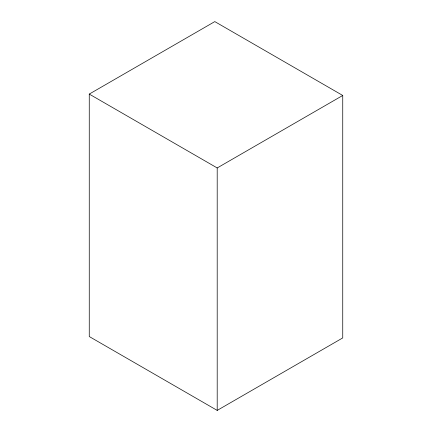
<?xml version="1.0" encoding="UTF-8"?>
<svg xmlns="http://www.w3.org/2000/svg" width="432" height="432" viewBox="0 0 432 432"><rect width="100%" height="100%" fill="white"/><g stroke="black" fill="none" stroke-linecap="round" stroke-linejoin="round"><path stroke-width="0.65" d="M89.257 94.084L214.801 21.6L342.743 95.467L342.743 337.916L217.199 410.4L89.257 336.533L89.257 94.084L217.199 167.951L342.743 95.467M217.199 167.951L217.199 410.4"/></g></svg>
